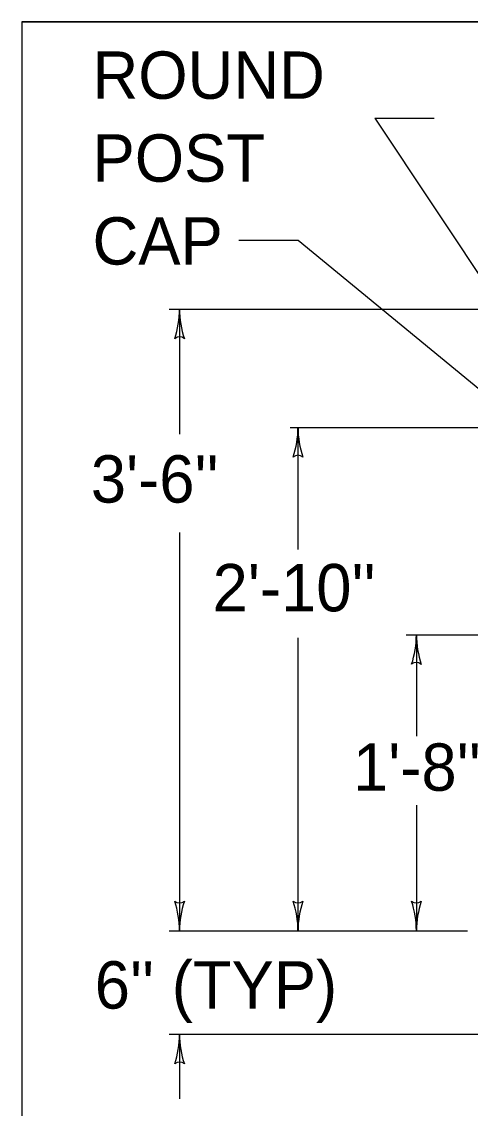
# Model space of a CAD drawing. Extents: x 1007 to 1035.5, y 1000.5 to 1021.5.
# Drawn here: x 1007 to 1008.894, y 1016.912 to 1021.5 of the extents above; entities that cross this region are included whole.
import ezdxf

# ---------------------------------------------------------------- set-up
doc = ezdxf.new("R2010")
doc.units = 0
for name, color, linetype in [('Level 1', 7, 'Continuous'), ('Level 10', 7, 'Continuous'), ('Level 11', 7, 'Continuous')]:
    doc.layers.add(name, color=color, linetype=linetype)

msp = doc.modelspace()

# ---------------------------------------------------------------- linework, layer by layer
at = {"layer": 'Level 1'}
for p, q in [((1008.4908, 1021.0932), (1008.7408, 1021.0932)), ((1008.4908, 1021.0932), (1009.3026, 1019.8703)), ((1007.9168, 1020.5775), (1008.1668, 1020.5775)), ((1008.1668, 1020.5775), (1009.1489, 1019.7698)), ((1007.6221, 1020.2867), (1009.2158, 1020.2867)), ((1007.6663, 1020.2867), (1007.6663, 1019.7581)), ((1008.1328, 1019.7865), (1009.0502, 1019.7865)), ((1008.1663, 1019.7865), (1008.1663, 1019.2721)), ((1007.6663, 1019.3427), (1007.6663, 1017.6617)), ((1008.6227, 1018.9116), (1009.3638, 1018.9116)), ((1008.6663, 1018.9116), (1008.6663, 1018.4828)), ((1008.1663, 1018.8983), (1008.1663, 1017.6617)), ((1008.6663, 1018.192), (1008.6663, 1017.6617)), ((1007.6221, 1017.6617), (1008.8823, 1017.6617)), ((1007.6221, 1017.2242), (1009.2355, 1017.2242)), ((1007.6663, 1017.2242), (1007.6663, 1016.9518))]:
    msp.add_line(p, q, dxfattribs=at)
for centre, radius, start, end in [((1007.2754, 1020.2867), 0.3909, 341.3472, 359.9939), ((1008.0573, 1020.2867), 0.3909, 179.9878, 180), ((1008.0573, 1020.2867), 0.3909, 180, 198.6688), ((1007.6663, 1020.138), 0.0313, 48.7746, 130.8913), ((1007.7754, 1019.7865), 0.3909, 341.3472, 359.9939), ((1008.5573, 1019.7865), 0.3909, 179.9878, 180), ((1008.5573, 1019.7865), 0.3909, 180, 198.6688), ((1008.1663, 1019.6378), 0.0313, 48.7746, 130.8913), ((1008.2754, 1018.9116), 0.3909, 341.3472, 359.9939), ((1009.0573, 1018.9116), 0.3909, 179.9878, 180), ((1009.0573, 1018.9116), 0.3909, 180, 198.6688), ((1008.6663, 1018.7629), 0.0313, 48.7746, 130.8913), ((1007.6664, 1017.8103), 0.0313, 228.7746, 310.8913), ((1007.2754, 1017.6617), 0.3909, 0, 18.6688), ((1008.0573, 1017.6617), 0.3909, 161.3472, 179.9939), ((1008.1664, 1017.8103), 0.0313, 228.7746, 310.8913), ((1007.7754, 1017.6617), 0.3909, 0, 18.6688), ((1008.5573, 1017.6617), 0.3909, 161.3472, 179.9939), ((1008.6664, 1017.8103), 0.0313, 228.7746, 310.8913), ((1008.2754, 1017.6617), 0.3909, 0, 18.6688), ((1009.0573, 1017.6617), 0.3909, 161.3472, 179.9939), ((1007.2754, 1017.6617), 0.3909, 359.9878, 0), ((1007.7754, 1017.6617), 0.3909, 359.9878, 0), ((1008.2754, 1017.6617), 0.3909, 359.9878, 0), ((1007.2754, 1017.2242), 0.3909, 341.3472, 359.9939), ((1008.0573, 1017.2242), 0.3909, 179.9878, 180), ((1008.0573, 1017.2242), 0.3909, 180, 198.6688), ((1007.6663, 1017.0755), 0.0313, 48.7746, 130.8913)]:
    msp.add_arc(centre, radius, start, end, dxfattribs=at)
at = {"layer": 'Level 10'}
for q in [(1035.5, 1021.5), (1007, 1000.5)]:
    msp.add_line((1007, 1021.5), q, dxfattribs=at)
at = {"layer": 'Level 11'}
msp.add_lwpolyline([(1007, 1000.5), (1035.5, 1000.5), (1035.5, 1021.5), (1007, 1021.5)], close=True, dxfattribs=at)

# ---------------------------------------------------------------- texts
at = {"layer": 'Level 1'}
for s, p in [('ROUND', (1007.299, 1021.1745)), ('POST', (1007.299, 1020.8245)), ('CAP', (1007.299, 1020.4745)), ("3'-6''", (1007.2918, 1019.4693)), ("2'-10''", (1007.8058, 1019.0103)), ("1'-8''", (1008.3987, 1018.2527)), ("6'' (TYP)", (1007.3083, 1017.3328))]:
    msp.add_text(s, height=0.2, dxfattribs=at).set_placement(p)

doc.saveas('drawing.dxf')
